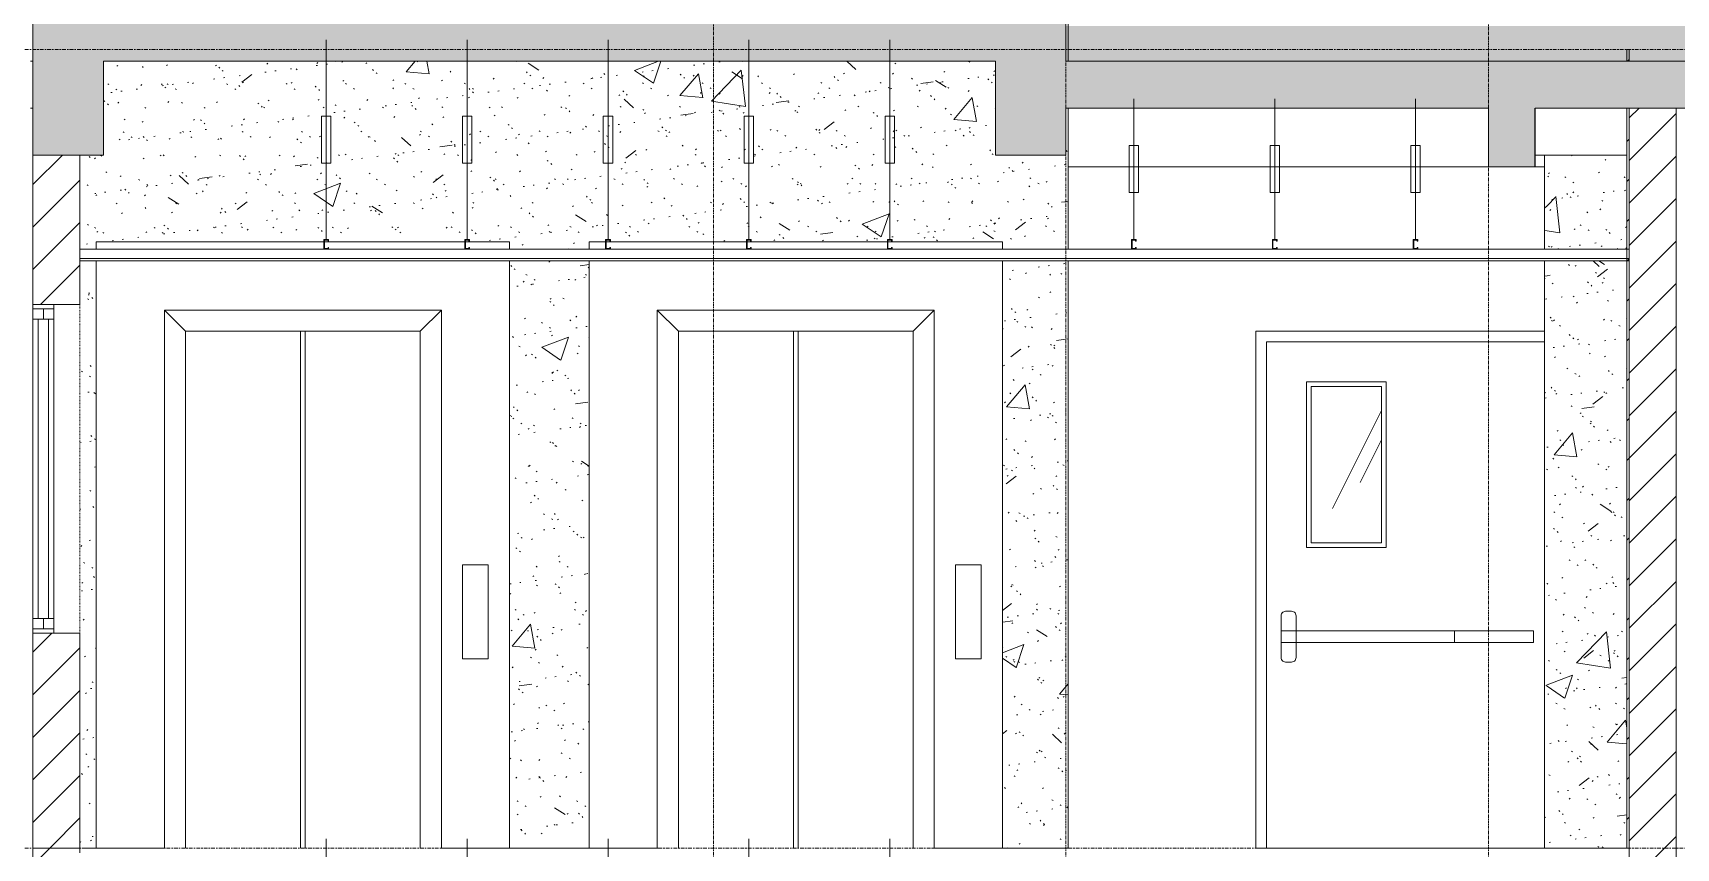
# Model space of a CAD drawing. Header units: millimetres. Extents: x 26124 to 258712, y -8723 to 35400.
# Drawn here: x 112052 to 119053, y 26000 to 29470 of the extents above; entities that cross this region are included whole.
import ezdxf

# ---------------------------------------------------------------- set-up
doc = ezdxf.new("R2010")
doc.units = ezdxf.units.MM
for name, pattern in [('1 NÉT CALL OUT', [6, 3, -3]), ('Centre', [31.75, 6.35, -4.7625, 15.875, -4.7625]), ('Grid Line', [22.225, 12.7, -3.175, 3.175, -3.175])]:
    doc.linetypes.add(name, pattern=pattern)
for name, color, linetype, lineweight in [('0-1', 7, 'Continuous', 5), ('A-CLNG', 13, 'Continuous', 9), ('A-CLNG-3', 13, 'Continuous', 18), ('A-DETL-GENF', 92, 'Continuous', 9), ('A-DETL-GENF-1', 7, 'Continuous', 9), ('A-DETL-THIN', 151, 'Continuous', 9), ('A-DOOR', 31, 'Continuous', 9), ('A-DOOR-FRAM', 31, 'Continuous', 9), ('A-FLOR-2', 7, 'Continuous', 9), ('A-FLOR-LEVL-2', 51, 'Centre', 9), ('A-FLOR-PATT-3', 8, 'Continuous', 9), ('A-GLAZ', 151, 'Continuous', 9), ('A-GLAZ-1', 7, '1 NÉT CALL OUT', 9), ('A-GLAZ-2', 55, '1 NÉT CALL OUT', 9), ('A-WALL', 113, 'Continuous', 9), ('A-WALL-1', 113, 'Continuous', 18), ('A-WALL-PATT-4', 111, 'Continuous', 9), ('I-WALL', 2, 'Continuous', 9), ('I-WALL-3', 2, 'Continuous', 18), ('S-BEAM-1', 12, 'Continuous', 5), ('S-BEAM-2', 10, 'Continuous', 25), ('S-BEAM-3', 7, 'Continuous', 9), ('S-GRID-1', 1, 'Grid Line', 9)]:
    doc.layers.add(name, color=color, linetype=linetype, lineweight=lineweight)
pattern_1 = [(45, (80880.3, 14125), (-90.50967, 90.50967), [])]
pattern_2 = [(50, (80880.3, 14125), (1165.978, -102.01), [121.92, -1341.12]), (355, (80880.3, 14125), (-225.554, 1222.763), [97.536, -1072.896]), (100.451, (80977.5, 14116.5), (940.433, 1120.746), [103.616, -1139.776]), (46.184, (80880.3, 14450.1), (1734.906, -269.074), [182.88, -2011.68]), (96.636, (81024.9, 14427.7), (1519.38, 1583.536), [155.424, -1709.665]), (351.184, (80880.3, 14450.1), (1519.39, 1583.52), [146.304, -1609.344]), (21, (81042.9, 14368.8), (970.332, -654.498), [121.92, -1341.12]), (326, (81042.9, 14368.8), (395.533, 1178.804), [97.536, -1072.896]), (71.451, (81123.7, 14314.3), (1365.87, 524.296), [103.616, -1139.776]), (37.5, (80880.3, 14125), (19.767, 541.1527), [53.645, -1006.246, 53.645, -1035.507, -1076.96]), (37.5, (80880.3, 14125), (19.767, 541.1527), [-2149.043, 53.645, -1023.315]), (7.5, (80880.3, 14125), (427.646, 641.156), [53.645, -567.334, 53.645, -981.862, -410.464]), (7.5, (80880.3, 14125), (427.646, 641.156), [-1656.486, 53.645, -356.819]), (327.5, (80517.8, 14125), (867.782, -36.665), [53.645, -352.755, 53.645, -1214.323, -1682.496]), (327.5, (80517.8, 14125), (867.782, -36.665), [-1674.368, 53.645, -1628.85]), (317.5, (80355.2, 14125), (948.028, 162.731), [53.645, -474.675, 53.645, -788.416, -1194.816]), (317.5, (80355.2, 14125), (948.028, 162.731), [-1370.38, 53.645, -1141.17])]
pattern_3 = [(37.5, (80880.3, 14125), (-5.1206, 156.61216), [5.364, -118.181, 5.364, -132.812, -132.08]), (37.5, (80880.3, 14125), (-5.1206, 156.61216), [-261.722, 5.364, -126.716]), (7.5, (80880.3, 14125), (143.847, 229.3842), [5.364, -61.285, 5.364, -105.989, -42.672]), (7.5, (80880.3, 14125), (143.847, 229.3842), [-178.003, 5.364, -37.308]), (327.5, (80780.33, 14125), (253.11758, 0.46008), [5.364, -35.276, 5.364, -140.94, -191.008]), (327.5, (80780.33, 14125), (253.11758, 0.46008), [-186.944, 5.364, -185.644]), (317.5, (80780.33, 14125), (244.3381, 71.3376), [5.364, -14.956, 5.364, -90.546, -109.728]), (317.5, (80780.33, 14125), (244.3381, 71.3376), [-116.23, 5.364, -104.364])]

# ---------------------------------------------------------------- blocks, each defined once
blk = doc.blocks.new('NCV_TKTC_KET CAU_rvt-1-TKCS_MẶT CẮT 3')
at = {"layer": 'S-BEAM-1'}
blk.add_hatch(color=256, dxfattribs=at).paths.add_polyline_path([(118452.6, 28900), (118452.6, 28900), (118452.6, 28959.1)])
at = {"layer": 'A-FLOR-2'}
for p, q in [((112042.6, 29350), (112052.6, 29350)), ((112052.6, 29150), (112042.6, 29150))]:
    blk.add_line(p, q, dxfattribs=at)
at = {"layer": 'S-BEAM-2'}
blk.add_line((118452.6, 28900), (118452.6, 29150), dxfattribs=at)
at = {"layer": 'S-BEAM-3'}
for p, q in [((118452.6, 28950), (118842.5, 28950)), ((116462.6, 28900), (118252.6, 28900)), ((118452.6, 28900), (118492.5, 28900))]:
    blk.add_line(p, q, dxfattribs=at)
blk = doc.blocks.new('1_FAMILY RVT - W01-WxH 1400x3200xmm-489780-TKCS_MẶT CẮT 3')
at = {"layer": 'A-GLAZ'}
for p, q in [((112052.635618, 11314.4), (112252.635618, 11314.4)), ((112052.635618, 11314.4), (112052.635618, 11250.9)), ((112141.535618, 11295.35), (112052.635618, 11295.35)), ((112097.085618, 11250.9), (112097.085618, 11295.35)), ((112141.535618, 11314.4), (112141.535618, 11250.9)), ((112052.635618, 11250.9), (112052.635618, 9977.9)), ((112141.535618, 11250.9), (112052.635618, 11250.9)), ((112074.860618, 11250.9), (112074.860618, 9977.9)), ((112119.310618, 11250.9), (112119.310618, 9977.9)), ((112141.535618, 9977.9), (112141.535618, 11250.9)), ((112141.535618, 9977.9), (112052.635618, 9977.9)), ((112052.635618, 9914.4), (112052.635618, 9977.9)), ((112097.085618, 9977.9), (112097.085618, 9933.45)), ((112141.535618, 9914.4), (112141.535618, 9977.9)), ((112052.635618, 9933.45), (112141.535618, 9933.45)), ((112252.635618, 9914.4), (112052.635618, 9914.4))]:
    blk.add_line(p, q, dxfattribs=at)
at = {"layer": 'A-GLAZ-2'}
for p, q in [((112052.635618, 9914.4), (112052.635618, 11314.4)), ((112252.635618, 11314.4), (112252.635618, 9914.4))]:
    blk.add_line(p, q, dxfattribs=at)
blk = doc.blocks.new('Thang may HIEN - Dài x Rộng - 2000x2000-V2-TKCS_MẶT CẮT 3')
at = {"layer": 'A-DOOR'}
for p, q in [((112322.6, 11580), (112322.6, 11550)), ((113292.5, 11580), (112322.6, 11580)), ((113892.5, 11580), (113295, 11580)), ((114082.6, 11580), (113895, 11580)), ((114082.6, 11550), (114082.6, 11580)), ((112322.6, 11500), (112322.6, 9000)), ((114082.6, 9000), (114082.6, 11500)), ((112702.6, 11200), (112612.6, 11290)), ((112612.6, 11290), (112612.6, 9000)), ((112612.6, 11290), (113792.6, 11290)), ((113792.6, 11290), (113702.6, 11200)), ((113792.6, 11290), (113792.6, 9000)), ((112702.6, 11200), (112702.6, 9000)), ((112702.6, 11200), (113702.6, 11200)), ((113192.6, 9000), (113192.6, 11200)), ((113212.6, 9000), (113212.6, 11200)), ((113702.6, 11200), (113702.6, 9000)), ((113992.6, 10205.9), (113882.6, 10205.9)), ((113882.6, 10205.9), (113882.6, 9805.9)), ((113992.6, 9805.9), (113992.6, 10205.9)), ((113882.6, 9805.9), (113992.6, 9805.9)), ((112612.6, 9000), (112322.6, 9000)), ((112617.6, 9000), (112612.6, 9000)), ((113792.6, 9000), (113787.6, 9000)), ((113792.6, 9000), (114082.6, 9000))]:
    blk.add_line(p, q, dxfattribs=at)
blk = doc.blocks.new('Thang may HIEN - Dài x Rộng - 2000x2000-V3-TKCS_MẶT CẮT 3')
at = {"layer": 'A-DOOR'}
for p, q in [((114422.6, 11580), (114422.6, 11550)), ((114492.5, 11580), (114422.6, 11580)), ((115092.5, 11580), (114495, 11580)), ((115692.5, 11580), (115095, 11580)), ((116182.6, 11580), (115695, 11580)), ((116182.6, 11550), (116182.6, 11580)), ((114422.6, 11500), (114422.6, 9000)), ((116182.6, 9000), (116182.6, 11500)), ((114802.6, 11200), (114712.6, 11290)), ((114712.6, 11290), (114712.6, 9000)), ((114712.6, 11290), (115892.6, 11290)), ((115892.6, 11290), (115802.6, 11200)), ((115892.6, 11290), (115892.6, 9000)), ((114802.6, 11200), (114802.6, 9000)), ((114802.6, 11200), (115802.6, 11200)), ((115292.6, 9000), (115292.6, 11200)), ((115312.6, 9000), (115312.6, 11200)), ((115802.6, 11200), (115802.6, 9000)), ((116092.6, 10205.9), (115982.6, 10205.9)), ((115982.6, 10205.9), (115982.6, 9805.9)), ((116092.6, 9805.9), (116092.6, 10205.9)), ((115982.6, 9805.9), (116092.6, 9805.9)), ((114712.6, 9000), (114422.6, 9000)), ((114717.6, 9000), (114712.6, 9000)), ((115892.6, 9000), (115887.6, 9000)), ((115892.6, 9000), (116182.6, 9000))]:
    blk.add_line(p, q, dxfattribs=at)
blk = doc.blocks.new('FD_01 - FD_01-1200x2200mm-V78-TKCS_MẶT CẮT 3')
at = {"layer": 'A-DOOR'}
h = blk.add_hatch(dxfattribs=at)
h.set_pattern_fill('FP_9', color=256, style=0, pattern_type=2)
h.set_pattern_definition([(63.435, (82789.9, 14236.3), (-0.002, 1625.6), [567.96, -3066.99]), (63.435, (81164.3, 14236.3), (-0.002, 1625.6), [567.96, -3066.99]), (63.435, (83568.1, 14550.35), (-0.002, 1625.6), [567.96, -3066.99]), (63.435, (81942.5, 14550.35), (-0.002, 1625.6), [567.96, -3066.99]), (63.435, (83450.3, 14439.5), (-0.002, 1625.6), [567.96, -3066.99]), (63.435, (81824.7, 14439.5), (-0.002, 1625.6), [567.96, -3066.99]), (63.435, (83330.26, 15074.4), (-0.002, 1625.6), [276.055, -3358.896]), (63.435, (81704.66, 15074.4), (-0.002, 1625.6), [276.055, -3358.896]), (63.435, (83251.74, 14976.15), (-0.002, 1625.6), [567.96, -3066.99]), (63.435, (81626.14, 14976.15), (-0.002, 1625.6), [567.96, -3066.99]), (63.435, (83265.6, 15046.7), (-0.002, 1625.6), [567.96, -3066.99]), (63.435, (81640, 15046.7), (-0.002, 1625.6), [567.96, -3066.99]), (63.435, (82609.74, 14737.2), (-0.002, 1625.6), [567.96, -3066.99]), (63.435, (80984.14, 14737.2), (-0.002, 1625.6), [567.96, -3066.99]), (63.435, (82623.6, 14820.35), (-0.002, 1625.6), [567.96, -3066.99]), (63.435, (80998, 14820.35), (-0.002, 1625.6), [567.96, -3066.99]), (63.435, (82627.3, 14880.3), (-0.002, 1625.6), [567.96, -3066.99]), (63.435, (81001.7, 14880.3), (-0.002, 1625.6), [567.96, -3066.99])])
h.paths.add_polyline_path([(117497.5, 27300), (117797.5, 27300), (117797.5, 27965), (117497.5, 27965), (117497.5, 27522.5)])
for p, q in [((117477.5, 27985), (117817.5, 27985)), ((117477.5, 27280), (117477.5, 27985)), ((117797.5, 27965), (117497.5, 27965)), ((117497.5, 27300), (117497.5, 27965)), ((117797.5, 27300), (117797.5, 27965)), ((117817.5, 27985), (117817.5, 27280)), ((117817.5, 27280), (117477.5, 27280)), ((117497.5, 27300), (117797.5, 27300)), ((117370, 26925.4), (117370, 26988.9)), ((117389, 27008), (117414.4, 27008)), ((117433.5, 26988.9), (117433.5, 26925.4)), ((117370, 26925.4), (117370, 26874.6)), ((117433.5, 26925.4), (117370, 26925.4)), ((118107.8, 26925.4), (117433.5, 26925.4)), ((117433.5, 26925.4), (117433.5, 26874.6)), ((118107.8, 26874.6), (118107.8, 26925.4)), ((118445, 26925.4), (118107.8, 26925.4)), ((118445, 26874.6), (118445, 26925.4)), ((117370, 26874.6), (117433.5, 26874.6)), ((117370, 26811.1), (117370, 26874.6)), ((117433.5, 26874.6), (118107.8, 26874.6)), ((117433.5, 26874.6), (117433.5, 26811.1)), ((118107.8, 26874.6), (118445, 26874.6)), ((117414.4, 26792.1), (117389, 26792.1))]:
    blk.add_line(p, q, dxfattribs=at)
at = {"layer": 'A-DOOR', "flags": 128}
for points in [[(117370, 26988.9), (117370.5, 26993.1), (117371.9, 26997.2), (117374.1, 27000.8), (117377.2, 27003.8), (117380.8, 27006.1), (117384.8, 27007.5), (117389, 27008)], [(117414.4, 27008), (117418.7, 27007.5), (117422.7, 27006.1), (117426.3, 27003.8), (117429.3, 27000.8), (117431.6, 26997.2), (117433, 26993.1), (117433.5, 26988.9)], [(117389, 26792.1), (117384.8, 26792.5), (117380.8, 26793.9), (117377.2, 26796.2), (117374.1, 26799.2), (117371.9, 26802.8), (117370.5, 26806.9), (117370, 26811.1)], [(117433.5, 26811.1), (117433, 26806.9), (117431.6, 26802.8), (117429.3, 26799.2), (117426.3, 26796.2), (117422.7, 26793.9), (117418.7, 26792.5), (117414.4, 26792.1)]]:
    blk.add_lwpolyline(points, dxfattribs=at)
at = {"layer": 'A-DOOR-FRAM'}
for p, q in [((117262.5, 28200), (117262.5, 26000)), ((118492.5, 28200), (117262.5, 28200)), ((117307.5, 28155), (117307.5, 26000)), ((117307.5, 28155), (118492.5, 28155)), ((117307.5, 26000), (117262.5, 26000))]:
    blk.add_line(p, q, dxfattribs=at)
blk = doc.blocks.new('Repeating Detail - THANH TREO TRẦN 600-354052-TKCS_MẶT CẮT 3')
at = {"layer": 'A-DETL-GENF'}
for points in [[(116732.564287, 28550), (116752.564287, 28550), (116752.564287, 28556), (116750.064287, 28552.5), (116735.064287, 28552.5), (116735.064287, 28587.5), (116750.064287, 28587.5), (116752.564287, 28584), (116752.564287, 28590), (116732.564287, 28590)], [(117332.564287, 28550), (117352.564287, 28550), (117352.564287, 28556), (117350.064287, 28552.5), (117335.064287, 28552.5), (117335.064287, 28587.5), (117350.064287, 28587.5), (117352.564287, 28584), (117352.564287, 28590), (117332.564287, 28590)], [(117932.564287, 28550), (117952.564287, 28550), (117952.564287, 28556), (117950.064287, 28552.5), (117935.064287, 28552.5), (117935.064287, 28587.5), (117950.064287, 28587.5), (117952.564287, 28584), (117952.564287, 28590), (117932.564287, 28590)]]:
    blk.add_hatch(color=256, dxfattribs=at).paths.add_polyline_path(points)
for p, q in [((116742.564287, 28590), (116742.564287, 29190)), ((117342.564287, 28590), (117342.564287, 29190)), ((117942.564287, 28590), (117942.564287, 29190)), ((116722.564287, 28990), (116762.564287, 28990)), ((116722.564287, 28790), (116722.564287, 28990)), ((116762.564287, 28990), (116762.564287, 28790)), ((117322.564287, 28990), (117362.564287, 28990)), ((117322.564287, 28790), (117322.564287, 28990)), ((117362.564287, 28990), (117362.564287, 28790)), ((117922.564287, 28990), (117962.564287, 28990)), ((117922.564287, 28790), (117922.564287, 28990)), ((117962.564287, 28990), (117962.564287, 28790)), ((116762.564287, 28790), (116722.564287, 28790)), ((117362.564287, 28790), (117322.564287, 28790)), ((117962.564287, 28790), (117922.564287, 28790)), ((116752.564287, 28590), (116732.564287, 28590)), ((116732.564287, 28590), (116732.564287, 28550)), ((116752.564287, 28590), (116732.564287, 28590)), ((116732.564287, 28590), (116732.564287, 28550)), ((116735.064287, 28587.5), (116750.064287, 28587.5)), ((116735.064287, 28552.5), (116735.064287, 28587.5)), ((116735.064287, 28552.5), (116735.064287, 28587.5)), ((116735.064287, 28587.5), (116750.064287, 28587.5)), ((116750.064287, 28587.5), (116750.064287, 28584)), ((116750.064287, 28587.5), (116750.064287, 28584)), ((116750.064287, 28584), (116752.564287, 28584)), ((116750.064287, 28584), (116752.564287, 28584)), ((116752.564287, 28584), (116752.564287, 28590)), ((116752.564287, 28584), (116752.564287, 28590)), ((117352.564287, 28590), (117332.564287, 28590)), ((117332.564287, 28590), (117332.564287, 28550)), ((117352.564287, 28590), (117332.564287, 28590)), ((117332.564287, 28590), (117332.564287, 28550)), ((117335.064287, 28587.5), (117350.064287, 28587.5)), ((117335.064287, 28552.5), (117335.064287, 28587.5)), ((117335.064287, 28552.5), (117335.064287, 28587.5)), ((117335.064287, 28587.5), (117350.064287, 28587.5)), ((117350.064287, 28587.5), (117350.064287, 28584)), ((117350.064287, 28587.5), (117350.064287, 28584)), ((117350.064287, 28584), (117352.564287, 28584)), ((117350.064287, 28584), (117352.564287, 28584)), ((117352.564287, 28584), (117352.564287, 28590)), ((117352.564287, 28584), (117352.564287, 28590)), ((117952.564287, 28590), (117932.564287, 28590)), ((117932.564287, 28590), (117932.564287, 28550)), ((117952.564287, 28590), (117932.564287, 28590)), ((117932.564287, 28590), (117932.564287, 28550)), ((117935.064287, 28587.5), (117950.064287, 28587.5)), ((117935.064287, 28552.5), (117935.064287, 28587.5)), ((117935.064287, 28552.5), (117935.064287, 28587.5)), ((117935.064287, 28587.5), (117950.064287, 28587.5)), ((117950.064287, 28587.5), (117950.064287, 28584)), ((117950.064287, 28587.5), (117950.064287, 28584)), ((117950.064287, 28584), (117952.564287, 28584)), ((117950.064287, 28584), (117952.564287, 28584)), ((117952.564287, 28584), (117952.564287, 28590)), ((117952.564287, 28584), (117952.564287, 28590)), ((116732.564287, 28550), (116752.564287, 28550)), ((116732.564287, 28550), (116752.564287, 28550)), ((116750.064287, 28552.5), (116735.064287, 28552.5)), ((116750.064287, 28552.5), (116735.064287, 28552.5)), ((116752.564287, 28556), (116750.064287, 28556)), ((116750.064287, 28556), (116750.064287, 28552.5)), ((116752.564287, 28556), (116750.064287, 28556)), ((116750.064287, 28556), (116750.064287, 28552.5)), ((116752.564287, 28550), (116752.564287, 28556)), ((116752.564287, 28550), (116752.564287, 28556)), ((117332.564287, 28550), (117352.564287, 28550)), ((117332.564287, 28550), (117352.564287, 28550)), ((117350.064287, 28552.5), (117335.064287, 28552.5)), ((117350.064287, 28552.5), (117335.064287, 28552.5)), ((117352.564287, 28556), (117350.064287, 28556)), ((117350.064287, 28556), (117350.064287, 28552.5)), ((117352.564287, 28556), (117350.064287, 28556)), ((117350.064287, 28556), (117350.064287, 28552.5)), ((117352.564287, 28550), (117352.564287, 28556)), ((117352.564287, 28550), (117352.564287, 28556)), ((117932.564287, 28550), (117952.564287, 28550)), ((117932.564287, 28550), (117952.564287, 28550)), ((117950.064287, 28552.5), (117935.064287, 28552.5)), ((117950.064287, 28552.5), (117935.064287, 28552.5)), ((117952.564287, 28556), (117950.064287, 28556)), ((117950.064287, 28556), (117950.064287, 28552.5)), ((117952.564287, 28556), (117950.064287, 28556)), ((117950.064287, 28556), (117950.064287, 28552.5)), ((117952.564287, 28550), (117952.564287, 28556)), ((117952.564287, 28550), (117952.564287, 28556))]:
    blk.add_line(p, q, dxfattribs=at)
blk = doc.blocks.new('Repeating Detail - THANH TREO TRẦN 850-354056-TKCS_MẶT CẮT 3')
at = {"layer": 'A-DETL-GENF'}
for points in [[(113292.5, 28550), (113312.5, 28550), (113312.5, 28556), (113310, 28552.5), (113295, 28552.5), (113295, 28587.5), (113310, 28587.5), (113312.5, 28584), (113312.5, 28590), (113292.5, 28590)], [(113892.5, 28550), (113912.5, 28550), (113912.5, 28556), (113910, 28552.5), (113895, 28552.5), (113895, 28587.5), (113910, 28587.5), (113912.5, 28584), (113912.5, 28590), (113892.5, 28590)], [(114492.5, 28550), (114512.5, 28550), (114512.5, 28556), (114510, 28552.5), (114495, 28552.5), (114495, 28587.5), (114510, 28587.5), (114512.5, 28584), (114512.5, 28590), (114492.5, 28590)], [(115092.5, 28550), (115112.5, 28550), (115112.5, 28556), (115110, 28552.5), (115095, 28552.5), (115095, 28587.5), (115110, 28587.5), (115112.5, 28584), (115112.5, 28590), (115092.5, 28590)], [(115692.5, 28550), (115712.5, 28550), (115712.5, 28556), (115710, 28552.5), (115695, 28552.5), (115695, 28587.5), (115710, 28587.5), (115712.5, 28584), (115712.5, 28590), (115692.5, 28590)]]:
    blk.add_hatch(color=256, dxfattribs=at).paths.add_polyline_path(points)
for p, q in [((113302.5, 28590), (113302.5, 29440)), ((113902.5, 28590), (113902.5, 29440)), ((114502.5, 28590), (114502.5, 29440)), ((115102.5, 28590), (115102.5, 29440)), ((115702.5, 28590), (115702.5, 29440)), ((113282.5, 29115), (113322.5, 29115)), ((113282.5, 28915), (113282.5, 29115)), ((113322.5, 29115), (113322.5, 28915)), ((113882.5, 29115), (113922.5, 29115)), ((113882.5, 28915), (113882.5, 29115)), ((113922.5, 29115), (113922.5, 28915)), ((114482.5, 29115), (114522.5, 29115)), ((114482.5, 28915), (114482.5, 29115)), ((114522.5, 29115), (114522.5, 28915)), ((115082.5, 29115), (115122.5, 29115)), ((115082.5, 28915), (115082.5, 29115)), ((115122.5, 29115), (115122.5, 28915)), ((115682.5, 29115), (115722.5, 29115)), ((115682.5, 28915), (115682.5, 29115)), ((115722.5, 29115), (115722.5, 28915)), ((113322.5, 28915), (113282.5, 28915)), ((113922.5, 28915), (113882.5, 28915)), ((114522.5, 28915), (114482.5, 28915)), ((115122.5, 28915), (115082.5, 28915)), ((115722.5, 28915), (115682.5, 28915)), ((113312.5, 28590), (113292.5, 28590)), ((113292.5, 28590), (113292.5, 28550)), ((113312.5, 28590), (113292.5, 28590)), ((113292.5, 28590), (113292.5, 28550)), ((113295, 28587.5), (113310, 28587.5)), ((113295, 28552.5), (113295, 28587.5)), ((113295, 28552.5), (113295, 28587.5)), ((113295, 28587.5), (113310, 28587.5)), ((113310, 28587.5), (113310, 28584)), ((113310, 28587.5), (113310, 28584)), ((113310, 28584), (113312.5, 28584)), ((113310, 28584), (113312.5, 28584)), ((113312.5, 28584), (113312.5, 28590)), ((113312.5, 28584), (113312.5, 28590)), ((113912.5, 28590), (113892.5, 28590)), ((113892.5, 28590), (113892.5, 28550)), ((113912.5, 28590), (113892.5, 28590)), ((113892.5, 28590), (113892.5, 28550)), ((113895, 28587.5), (113910, 28587.5)), ((113895, 28552.5), (113895, 28587.5)), ((113895, 28552.5), (113895, 28587.5)), ((113895, 28587.5), (113910, 28587.5)), ((113910, 28587.5), (113910, 28584)), ((113910, 28587.5), (113910, 28584)), ((113910, 28584), (113912.5, 28584)), ((113910, 28584), (113912.5, 28584)), ((113912.5, 28584), (113912.5, 28590)), ((113912.5, 28584), (113912.5, 28590)), ((114512.5, 28590), (114492.5, 28590)), ((114492.5, 28590), (114492.5, 28550)), ((114512.5, 28590), (114492.5, 28590)), ((114492.5, 28590), (114492.5, 28550)), ((114495, 28587.5), (114510, 28587.5)), ((114495, 28552.5), (114495, 28587.5)), ((114495, 28552.5), (114495, 28587.5)), ((114495, 28587.5), (114510, 28587.5)), ((114510, 28587.5), (114510, 28584)), ((114510, 28587.5), (114510, 28584)), ((114510, 28584), (114512.5, 28584)), ((114510, 28584), (114512.5, 28584)), ((114512.5, 28584), (114512.5, 28590)), ((114512.5, 28584), (114512.5, 28590)), ((115112.5, 28590), (115092.5, 28590)), ((115092.5, 28590), (115092.5, 28550)), ((115112.5, 28590), (115092.5, 28590)), ((115092.5, 28590), (115092.5, 28550)), ((115095, 28587.5), (115110, 28587.5)), ((115095, 28552.5), (115095, 28587.5)), ((115095, 28552.5), (115095, 28587.5)), ((115095, 28587.5), (115110, 28587.5)), ((115110, 28587.5), (115110, 28584)), ((115110, 28587.5), (115110, 28584)), ((115110, 28584), (115112.5, 28584)), ((115110, 28584), (115112.5, 28584)), ((115112.5, 28584), (115112.5, 28590)), ((115112.5, 28584), (115112.5, 28590)), ((115712.5, 28590), (115692.5, 28590)), ((115692.5, 28590), (115692.5, 28550)), ((115712.5, 28590), (115692.5, 28590)), ((115692.5, 28590), (115692.5, 28550)), ((115695, 28587.5), (115710, 28587.5)), ((115695, 28552.5), (115695, 28587.5)), ((115695, 28552.5), (115695, 28587.5)), ((115695, 28587.5), (115710, 28587.5)), ((115710, 28587.5), (115710, 28584)), ((115710, 28587.5), (115710, 28584)), ((115710, 28584), (115712.5, 28584)), ((115710, 28584), (115712.5, 28584)), ((115712.5, 28584), (115712.5, 28590)), ((115712.5, 28584), (115712.5, 28590)), ((113292.5, 28550), (113312.5, 28550)), ((113292.5, 28550), (113312.5, 28550)), ((113310, 28552.5), (113295, 28552.5)), ((113310, 28552.5), (113295, 28552.5)), ((113312.5, 28556), (113310, 28556)), ((113310, 28556), (113310, 28552.5)), ((113312.5, 28556), (113310, 28556)), ((113310, 28556), (113310, 28552.5)), ((113312.5, 28550), (113312.5, 28556)), ((113312.5, 28550), (113312.5, 28556)), ((113892.5, 28550), (113912.5, 28550)), ((113892.5, 28550), (113912.5, 28550)), ((113910, 28552.5), (113895, 28552.5)), ((113910, 28552.5), (113895, 28552.5)), ((113912.5, 28556), (113910, 28556)), ((113910, 28556), (113910, 28552.5)), ((113912.5, 28556), (113910, 28556)), ((113910, 28556), (113910, 28552.5)), ((113912.5, 28550), (113912.5, 28556)), ((113912.5, 28550), (113912.5, 28556)), ((114492.5, 28550), (114512.5, 28550)), ((114492.5, 28550), (114512.5, 28550)), ((114510, 28552.5), (114495, 28552.5)), ((114510, 28552.5), (114495, 28552.5)), ((114512.5, 28556), (114510, 28556)), ((114510, 28556), (114510, 28552.5)), ((114512.5, 28556), (114510, 28556)), ((114510, 28556), (114510, 28552.5)), ((114512.5, 28550), (114512.5, 28556)), ((114512.5, 28550), (114512.5, 28556)), ((115092.5, 28550), (115112.5, 28550)), ((115092.5, 28550), (115112.5, 28550)), ((115110, 28552.5), (115095, 28552.5)), ((115110, 28552.5), (115095, 28552.5)), ((115112.5, 28556), (115110, 28556)), ((115110, 28556), (115110, 28552.5)), ((115112.5, 28556), (115110, 28556)), ((115110, 28556), (115110, 28552.5)), ((115112.5, 28550), (115112.5, 28556)), ((115112.5, 28550), (115112.5, 28556)), ((115692.5, 28550), (115712.5, 28550)), ((115692.5, 28550), (115712.5, 28550)), ((115710, 28552.5), (115695, 28552.5)), ((115710, 28552.5), (115695, 28552.5)), ((115712.5, 28556), (115710, 28556)), ((115710, 28556), (115710, 28552.5)), ((115712.5, 28556), (115710, 28556)), ((115710, 28556), (115710, 28552.5)), ((115712.5, 28550), (115712.5, 28556)), ((115712.5, 28550), (115712.5, 28556))]:
    blk.add_line(p, q, dxfattribs=at)

msp = doc.modelspace()

# ---------------------------------------------------------------- hatches: boundary and pattern name
at = {"layer": 'A-DETL-GENF-1'}
h = msp.add_hatch(color=256, dxfattribs=at)
h.paths.add_polyline_path([(116152.5, 1550), (116452.5, 1550), (116452.5, 1950), (118252.6, 1950), (118252.6, 1700), (118452.6, 1700), (118452.6, 1950), (122652.5, 1950), (122652.5, 1550), (122953, 1550), (122953, 1950), (126952.5, 1950), (126952.5, 1550), (127252.5, 1550), (127252.5, 2150), (112052.6, 2150), (112052.6, 1550), (112352.5, 1550), (112352.5, 1950), (116152.5, 1950), (116152.5, 1809.6)])
h.paths.add_polyline_path([(33652.6, 1550), (33952.6, 1550), (33952.6, 2000), (37952.1, 2000), (37952.1, 1550), (38252.6, 1550), (38252.6, 1950), (42452.6, 1950), (42452.6, 1700), (42652.6, 1700), (42652.6, 1950), (44452.6, 1950), (44452.6, 1550), (44752.6, 1550), (44752.6, 1950), (48552.6, 1950), (48552.6, 1550), (48852.6, 1550), (48852.6, 2150), (33652.6, 2150), (33652.6, 1809.6)])
h.paths.add_polyline_path([(126952.5, 4950), (127252.5, 4950), (127252.5, 5550), (112052.6, 5550), (112052.6, 4950), (112352.5, 4950), (112352.5, 5350), (116152.5, 5350), (116152.5, 4950), (116452.5, 4950), (116452.5, 5350), (118252.6, 5350), (118252.6, 5100), (118452.6, 5100), (118452.6, 5350), (122652.5, 5350), (122652.5, 4950), (122953, 4950), (122953, 5350), (126952.5, 5350)])
h.paths.add_polyline_path([(44752.6, 4950), (44752.6, 5350), (48552.6, 5350), (48552.6, 4950), (48852.6, 4950), (48852.6, 5550), (33652.6, 5550), (33652.6, 4950), (33952.6, 4950), (33952.6, 5380), (37952.1, 5380), (37952.1, 4950), (38252.6, 4950), (38252.6, 5350), (42452.6, 5350), (42452.6, 5100), (42652.6, 5100), (42652.6, 5350), (44452.6, 5350), (44452.6, 4950), (44717.3, 4950)])
h.paths.add_polyline_path([(126952.5, 8350), (127252.5, 8350), (127252.5, 8950), (112052.6, 8950), (112052.6, 8350), (112352.5, 8350), (112352.5, 8750), (116152.5, 8750), (116152.5, 8350), (116452.5, 8350), (116452.5, 8750), (118252.6, 8750), (118252.6, 8500), (118452.6, 8500), (118452.6, 8750), (122652.5, 8750), (122652.5, 8350), (122953, 8350), (122953, 8750), (126952.5, 8750)])
h.paths.add_polyline_path([(33952.6, 8350), (33952.6, 8780), (37952.1, 8780), (37952.1, 8350), (38252.6, 8350), (38252.6, 8750), (42452.6, 8750), (42452.6, 8500), (42652.6, 8500), (42652.6, 8750), (44452.6, 8750), (44452.6, 8350), (44752.6, 8350), (44752.6, 8750), (48552.6, 8750), (48552.6, 8350), (48852.6, 8350), (48852.6, 8950), (33652.6, 8950), (33652.6, 8350)])
h.paths.add_polyline_path([(33952.6, 11750), (33952.6, 12200), (37952.1, 12200), (37952.1, 11750), (38252.6, 11750), (38252.6, 12150), (42452.6, 12150), (42452.6, 11900), (42652.6, 11900), (42652.6, 12150), (44452.6, 12150), (44452.6, 11750), (44752.6, 11750), (44752.6, 12150), (48552.6, 12150), (48552.6, 11750), (48852.6, 11750), (48852.6, 12350), (33652.6, 12350), (33652.6, 11750)])
h.paths.add_polyline_path([(116189.3, 11750), (116452.5, 11750), (116452.5, 12150), (118252.6, 12150), (118252.6, 11900), (118452.6, 11900), (118452.6, 12150), (122652.5, 12150), (122652.5, 11750), (122953, 11750), (122953, 12150), (126952.5, 12150), (126952.5, 11750), (127252.5, 11750), (127252.5, 12350), (112052.6, 12350), (112052.6, 11750), (112352.5, 11750), (112352.5, 12150), (116152.5, 12150), (116152.5, 11750)])
h.paths.add_polyline_path([(126952.5, 15150), (127252.5, 15150), (127252.5, 15750), (112052.6, 15750), (112052.6, 15150), (112352.5, 15150), (112352.5, 15550), (116152.5, 15550), (116152.5, 15150), (116452.5, 15150), (116452.5, 15550), (118252.6, 15550), (118252.6, 15300), (118452.6, 15300), (118452.6, 15550), (122652.5, 15550), (122652.5, 15150), (122953, 15150), (122953, 15550), (126952.5, 15550)])
h.paths.add_polyline_path([(33952.6, 15150), (33952.6, 15600), (37952.1, 15600), (37952.1, 15150), (38252.6, 15150), (38252.6, 15550), (42452.6, 15550), (42452.6, 15300), (42652.6, 15300), (42652.6, 15550), (44452.6, 15550), (44452.6, 15150), (44752.6, 15150), (44752.6, 15550), (48552.6, 15550), (48552.6, 15150), (48852.6, 15150), (48852.6, 15750), (33652.6, 15750), (33652.6, 15150)])
h.paths.add_polyline_path([(126952.5, 18550), (127252.5, 18550), (127252.5, 19150), (112052.6, 19150), (112052.6, 18550), (112352.5, 18550), (112352.5, 18950), (116152.5, 18950), (116152.5, 18550), (116452.5, 18550), (116452.5, 18950), (118252.6, 18950), (118252.6, 18700), (118452.6, 18700), (118452.6, 18950), (122652.5, 18950), (122652.5, 18550), (122953, 18550), (122953, 18950), (126952.5, 18950), (126952.5, 18552.9)])
h.paths.add_polyline_path([(33952.6, 18550), (33952.6, 19000), (37952.1, 19000), (37952.1, 18550), (38252.6, 18550), (38252.6, 18950), (42452.6, 18950), (42452.6, 18700), (42652.6, 18700), (42652.6, 18950), (44452.6, 18950), (44452.6, 18550), (44752.6, 18550), (44752.6, 18950), (48552.6, 18950), (48552.6, 18550), (48852.6, 18550), (48852.6, 19150), (33652.6, 19150), (33652.6, 18550)])
h.paths.add_polyline_path([(126952.5, 21950), (127252.5, 21950), (127252.5, 22550), (112052.6, 22550), (112052.6, 21950), (112352.5, 21950), (112352.5, 22350), (116152.5, 22350), (116152.5, 21950), (116452.5, 21950), (116452.5, 22350), (118252.6, 22350), (118252.6, 22100), (118452.6, 22100), (118452.6, 22350), (122652.5, 22350), (122652.5, 21950), (122953, 21950), (122953, 22350), (126952.5, 22350), (126952.5, 22140.7)])
h.paths.add_polyline_path([(33652.6, 21950), (33952.6, 21950), (33952.6, 22400), (37952.1, 22400), (37952.1, 21950), (38252.6, 21950), (38252.6, 22350), (42452.6, 22350), (42452.6, 22100), (42652.6, 22100), (42652.6, 22350), (44452.6, 22350), (44452.6, 21950), (44752.6, 21950), (44752.6, 22350), (48552.6, 22350), (48552.6, 21950), (48852.6, 21950), (48852.6, 22550), (33652.6, 22550), (33652.6, 22140.7)])
h.paths.add_polyline_path([(127252.5, 25350), (127252.5, 25950), (112052.6, 25950), (112052.6, 25350), (112352.5, 25350), (112352.5, 25750), (116152.5, 25750), (116152.5, 25350), (116452.5, 25350), (116452.5, 25750), (118252.6, 25750), (118252.6, 25500), (118452.6, 25500), (118452.6, 25750), (122652.5, 25750), (122652.5, 25350), (122953, 25350), (122953, 25750), (126952.5, 25750), (126952.5, 25350)])
h.paths.add_polyline_path([(33952.6, 25350), (33952.6, 25800), (37952.1, 25800), (37952.1, 25350), (38252.6, 25350), (38252.6, 25750), (42452.6, 25750), (42452.6, 25500), (42652.6, 25500), (42652.6, 25750), (44452.6, 25750), (44452.6, 25350), (44752.6, 25350), (44752.6, 25750), (48552.6, 25750), (48552.6, 25350), (48852.6, 25350), (48852.6, 25950), (33652.6, 25950), (33652.6, 25350)])
h.paths.add_polyline_path([(126952.6, 28750), (127252.6, 28750), (127252.6, 29650), (127052.6, 29650), (127052.6, 29350), (116452.6, 29350), (116452.6, 29550), (112052.6, 29550), (112052.6, 28950), (112352.7, 28950), (112352.7, 29350), (116152.6, 29350), (116152.6, 28950), (116452.6, 28950), (116452.6, 29150), (118252.6, 29150), (118252.6, 28900), (118452.6, 28900), (118452.6, 29150), (122652.6, 29150), (122652.6, 28750), (122952.6, 28750), (122952.6, 29150), (126952.6, 29150)])
h.paths.add_polyline_path([(33952.6, 28750), (33952.6, 29150), (37952.1, 29150), (37952.1, 28750), (38252.6, 28750), (38252.6, 29150), (42452.6, 29150), (42452.6, 28900), (42652.6, 28900), (42652.6, 29150), (44452.6, 29150), (44452.6, 28950), (44752.6, 28950), (44752.6, 29350), (48552.6, 29350), (48552.6, 28950), (48852.6, 28950), (48852.6, 29550), (44452.6, 29550), (44452.6, 29350), (33852.6, 29350), (33852.6, 29650), (33652.6, 29650), (33652.6, 28750)])
h.paths.add_polyline_path([(127252.6, 32700), (127252.6, 33200), (126454.5, 33200), (126454.5, 33000), (127054.5, 33000), (127054.5, 32700)])
h.paths.add_polyline_path([(33652.6, 32700), (33850.6, 32700), (33850.6, 33000), (34450.6, 33000), (34450.6, 33200), (33652.6, 33200)])
h.paths.add_polyline_path([(112252.5, 32800), (112252.5, 33000), (114152.7, 33000), (114152.7, 32800), (114352.5, 32800), (114352.5, 33000), (116252.6, 33000), (116252.6, 32800), (116452.6, 32800), (116452.6, 33200), (112052.4, 33200), (112052.4, 32800)])
h.paths.add_polyline_path([(46752.4, 32800), (46752.4, 33000), (48652.6, 33000), (48652.6, 32800), (48852.7, 32800), (48852.7, 33200), (44452.6, 33200), (44452.6, 32800), (44652.6, 32800), (44652.6, 33000), (46552.6, 33000), (46552.6, 32800)])
at = {"layer": 'A-FLOR-PATT-3'}
h = msp.add_hatch(dxfattribs=at)
h.set_pattern_fill('FP_2', color=256, style=0, pattern_type=2)
h.set_pattern_definition([(0, (80880.3, 14125), (650.24, 162.56), [53.645, -434.035, 53.645, -434.035, -2600.96]), (0, (80880.3, 14125), (650.24, 162.56), [-975.36, 53.645, -921.715, 53.645, -434.035, -1137.92]), (0, (80880.3, 14125), (650.24, 162.56), [-2438.4, 53.645, -271.475, 53.645, -759.155]), (120, (81124.14, 14206.28), (-465.9011, 481.84436), [53.645, -434.035, 53.645, -3034.995]), (120, (81124.14, 14206.28), (-465.9011, 481.84436), [-541.325, -434.035, 53.645, -921.715, -1625.6]), (120, (81124.14, 14206.28), (-465.9011, 481.84436), [-1950.72, 53.645, -434.035, 53.645, -1084.275]), (120, (81124.14, 14206.28), (-465.9011, 481.84436), [-2492.045, -271.475, 53.645, -759.155]), (240, (81205.42, 14531.4), (-184.3389, -644.40436), [53.645, -434.035, 53.645, -3034.995]), (240, (81205.42, 14531.4), (-184.3389, -644.40436), [-541.325, -434.035, 53.645, -921.715, -1625.6]), (240, (81205.42, 14531.4), (-184.3389, -644.40436), [-1950.72, 53.645, -434.035, 53.645, -1084.275]), (240, (81205.42, 14531.4), (-184.3389, -644.40436), [-2492.045, -271.475, 53.645, -759.155])])
h.paths.add_polyline_path([(33852.6, 29350), (44452.6, 29350), (44452.6, 29500), (33852.6, 29500)])
h.paths.add_polyline_path([(127052.6, 29350), (127052.6, 29500), (116452.6, 29500), (116452.6, 29350), (126952.6, 29350)])
at = {"layer": 'A-WALL-PATT-4'}
h = msp.add_hatch(dxfattribs=at)
h.set_pattern_fill('FP_6', color=256, style=0, pattern_type=2)
h.set_pattern_definition(pattern_2)
h.paths.add_polyline_path([(112252.6, 26000), (112322.6, 26000), (112322.6, 28500), (112252.6, 28500), (112252.6, 26000.9)])
h.paths.add_polyline_path([(116462.6, 26000), (116462.6, 28500), (116182.6, 28500), (116182.6, 26000), (116189.3, 26000)])
h.paths.add_polyline_path([(114422.6, 26000), (114422.6, 28500), (114082.6, 28500), (114082.6, 26000)])
h.paths.add_polyline_path([(116452.6, 28550), (116462.6, 28550), (116462.6, 29150), (116452.6, 29150), (116452.6, 28950), (116152.6, 28950), (116152.6, 29350), (112352.7, 29350), (112352.6, 28950), (112252.6, 28950), (112252.6, 28550), (112322.6, 28550), (112322.6, 28580), (113292.5, 28580), (113292.5, 28590), (113312.5, 28590), (113312.5, 28584), (113310, 28587.5), (113295, 28587.5), (113295, 28580), (113892.5, 28580), (113892.5, 28590), (113912.5, 28590), (113912.5, 28584), (113910, 28587.5), (113895, 28587.5), (113895, 28580), (114082.6, 28579.5), (114082.6, 28550), (114422.6, 28550), (114422.6, 28580), (114492.5, 28580), (114492.5, 28590), (114512.5, 28590), (114512.5, 28584), (114510, 28587.5), (114495, 28587.5), (114495, 28580), (115092.5, 28580), (115092.5, 28590), (115112.5, 28590), (115112.5, 28584), (115110, 28587.5), (115095, 28587.5), (115095, 28580), (115692.5, 28580), (115692.5, 28590), (115712.5, 28590), (115712.5, 28584), (115710, 28587.5), (115695, 28587.5), (115695, 28580), (116182.6, 28580), (116182.6, 28550), (116452.6, 28550)])
h = msp.add_hatch(dxfattribs=at)
h.set_pattern_fill('FP_7', color=256, style=0, pattern_type=2)
h.set_pattern_definition(pattern_3)
h.paths.add_polyline_path([(112252.6, 26000), (112322.6, 26000), (112322.6, 28500), (112252.6, 28500), (112252.6, 26000.9)])
h.paths.add_polyline_path([(116462.6, 26000), (116462.6, 28500), (116182.6, 28500), (116182.6, 26000), (116189.3, 26000)])
h.paths.add_polyline_path([(114422.6, 26000), (114422.6, 28500), (114082.6, 28500), (114082.6, 26000)])
h.paths.add_polyline_path([(116452.6, 28550), (116462.6, 28550), (116462.6, 29150), (116452.6, 29150), (116452.6, 28950), (116152.6, 28950), (116152.6, 29350), (112352.7, 29350), (112352.6, 28950), (112252.6, 28950), (112252.6, 28550), (112322.6, 28550), (112322.6, 28580), (113292.5, 28580), (113292.5, 28590), (113312.5, 28590), (113312.5, 28584), (113310, 28587.5), (113295, 28587.5), (113295, 28580), (113892.5, 28580), (113892.5, 28590), (113912.5, 28590), (113912.5, 28584), (113910, 28587.5), (113895, 28587.5), (113895, 28580), (114082.6, 28579.5), (114082.6, 28550), (114422.6, 28550), (114422.6, 28580), (114492.5, 28580), (114492.5, 28590), (114512.5, 28590), (114512.5, 28584), (114510, 28587.5), (114495, 28587.5), (114495, 28580), (115092.5, 28580), (115092.5, 28590), (115112.5, 28590), (115112.5, 28584), (115110, 28587.5), (115095, 28587.5), (115095, 28580), (115692.5, 28580), (115692.5, 28590), (115712.5, 28590), (115712.5, 28584), (115710, 28587.5), (115695, 28587.5), (115695, 28580), (116182.6, 28580), (116182.6, 28550), (116452.6, 28550)])
h = msp.add_hatch(dxfattribs=at)
h.set_pattern_fill('FP_5', color=256, style=0, pattern_type=2)
h.set_pattern_definition([(45, (80880.3, 14125), (-84.8528, 84.8528), [])])
h.paths.add_polyline_path([(118852.5, 26000), (118852.3, 29150), (118842.5, 29150), (118842.5, 26000)])
h.paths.add_polyline_path([(118852.5, 29350), (118852.5, 29400), (118842.5, 29400), (118842.5, 29350), (118845, 29350)])
h = msp.add_hatch(dxfattribs=at)
h.set_pattern_fill('FP_1', color=256, style=0, pattern_type=2)
h.set_pattern_definition(pattern_1)
h.paths.add_polyline_path([(118852.5, 25950), (119052.5, 25950), (119052.5, 29150), (118852.5, 29150), (118852.5, 26000)])
h = msp.add_hatch(dxfattribs=at)
h.set_pattern_fill('FP_1', color=256, style=0, pattern_type=2)
h.set_pattern_definition(pattern_1)
h.paths.add_polyline_path([(112128.4, 26000), (112252.6, 26000), (112252.6, 26914.4), (112052.6, 26914.4), (112052.6, 26000)])
h.paths.add_polyline_path([(112052.6, 28314.4), (112252.6, 28314.4), (112252.6, 28950), (112052.6, 28950)])
h = msp.add_hatch(dxfattribs=at)
h.set_pattern_fill('FP_6', color=256, style=0, pattern_type=2)
h.set_pattern_definition(pattern_2)
h.paths.add_polyline_path([(118492.5, 26000), (118502.5, 26000), (118502.5, 28500), (118492.5, 28500), (118492.5, 26924.5)])
h.paths.add_polyline_path([(118492.5, 28550), (118502.5, 28550), (118502.5, 28950), (118492.5, 28950), (118492.5, 28718.5)])
h = msp.add_hatch(dxfattribs=at)
h.set_pattern_fill('FP_7', color=256, style=0, pattern_type=2)
h.set_pattern_definition(pattern_3)
h.paths.add_polyline_path([(118492.5, 26000), (118502.5, 26000), (118502.5, 28500), (118492.5, 28500), (118492.5, 26924.5)])
h.paths.add_polyline_path([(118492.5, 28550), (118502.5, 28550), (118502.5, 28950), (118492.5, 28950), (118492.5, 28718.5)])
h = msp.add_hatch(dxfattribs=at)
h.set_pattern_fill('FP_6', color=256, style=0, pattern_type=2)
h.set_pattern_definition(pattern_2)
h.paths.add_polyline_path([(118625.9, 26000), (118842.5, 26000), (118842.5, 28500), (118502.5, 28500), (118502.5, 26000)])
h.paths.add_polyline_path([(118502.5, 28550), (118842.5, 28550), (118842.5, 28950), (118502.5, 28950), (118502.5, 28718.5)])
h = msp.add_hatch(dxfattribs=at)
h.set_pattern_fill('FP_7', color=256, style=0, pattern_type=2)
h.set_pattern_definition(pattern_3)
h.paths.add_polyline_path([(118625.9, 26000), (118842.5, 26000), (118842.5, 28500), (118502.5, 28500), (118502.5, 26000)])
h.paths.add_polyline_path([(118502.5, 28550), (118842.5, 28550), (118842.5, 28950), (118502.5, 28950), (118502.5, 28718.5)])
h = msp.add_hatch(dxfattribs=at)
h.set_pattern_fill('FP_1', color=256, style=0, pattern_type=2)
h.set_pattern_definition(pattern_1)
h.paths.add_polyline_path([(112252.6, 22600), (112252.6, 23514.4), (112052.6, 23514.4), (112052.6, 22600), (112128.4, 22600)])
h.paths.add_polyline_path([(112252.6, 24914.4), (112252.6, 25350), (112052.6, 25350), (112052.6, 24914.4)])
h.paths.add_polyline_path([(112252.6, 25950), (112252.6, 26000), (112052.6, 26000), (112052.6, 25950), (112128.4, 25950)])

# ---------------------------------------------------------------- linework, layer by layer
at = {"layer": 'A-CLNG'}
msp.add_line((118852.5, 28510), (112252.6, 28510), dxfattribs=at)
at = {"layer": 'A-CLNG-3'}
for p, q in [((113292.5, 28550), (112252.6, 28550)), ((112252.6, 28550), (112252.6, 28500)), ((112252.6, 28500), (118852.5, 28500)), ((113892.5, 28550), (113312.5, 28550)), ((114492.5, 28550), (113912.5, 28550)), ((115092.5, 28550), (114512.5, 28550)), ((115692.5, 28550), (115112.5, 28550)), ((116732.6, 28550), (115712.5, 28550)), ((117332.6, 28550), (116752.6, 28550)), ((117932.6, 28550), (117352.6, 28550)), ((118852.5, 28550), (117952.6, 28550)), ((118852.5, 28500), (118852.5, 28550))]:
    msp.add_line(p, q, dxfattribs=at)
at = {"layer": 'A-DETL-THIN'}
for p, q in [((112052.6, 29550), (112052.6, 28950)), ((116452.6, 29350), (116452.6, 29550)), ((112352.7, 28950), (112352.7, 29350)), ((112352.7, 29350), (116152.6, 29350)), ((116152.6, 29350), (116152.6, 28950)), ((127052.6, 29350), (116452.6, 29350)), ((116452.6, 28950), (116452.6, 29150)), ((116452.6, 29150), (118252.6, 29150)), ((118252.6, 29150), (118252.6, 28900)), ((118452.6, 28900), (118452.6, 29150)), ((118452.6, 29150), (122652.6, 29150)), ((112052.6, 28950), (112352.7, 28950)), ((116152.6, 28950), (116452.6, 28950)), ((118252.6, 28900), (118452.6, 28900))]:
    msp.add_line(p, q, dxfattribs=at)
at = {"layer": 'A-FLOR-LEVL-2'}
for p, q in [((26123.8, 29400), (134152.6, 29400)), ((26123.8, 26000), (134152.6, 26000))]:
    msp.add_line(p, q, dxfattribs=at)
at = {"layer": 'A-WALL'}
for p, q in [((118852.5, 29150), (118852.5, 26000)), ((112052.6, 28950), (112052.6, 28314.4)), ((112252.6, 28314.4), (112252.6, 28950)), ((117262.5, 26000), (117262.5, 28200)), ((117262.5, 28200), (118492.5, 28200)), ((112052.6, 26914.4), (112052.6, 26000)), ((112252.6, 25980), (112252.6, 26914.4)), ((118492.5, 26000), (117262.5, 26000))]:
    msp.add_line(p, q, dxfattribs=at)
at = {"layer": 'A-WALL-1'}
for p, q in [((119052.5, 25950), (119052.5, 29150)), ((112252.6, 26000), (112052.6, 26000)), ((112052.6, 26000), (112052.6, 25950)), ((118852.5, 26000), (118852.5, 25950))]:
    msp.add_line(p, q, dxfattribs=at)
at = {"layer": 'I-WALL'}
for p, q in [((116462.6, 28550), (116462.6, 29150)), ((118492.5, 28550), (118492.5, 28950)), ((116462.6, 26000), (116462.6, 28500)), ((118492.5, 26000), (118492.5, 28500)), ((112262.5, 26000), (112322.6, 26000)), ((114082.6, 26000), (114422.6, 26000)), ((116182.6, 26000), (116462.6, 26000)), ((118492.5, 26000), (118842.5, 26000))]:
    msp.add_line(p, q, dxfattribs=at)
at = {"layer": 'I-WALL-3'}
for p, q in [((116462.6, 29350), (116462.6, 33000)), ((118852.5, 29400), (118842.5, 29400)), ((118842.5, 29400), (118842.5, 29350)), ((118852.5, 29350), (118852.5, 29400)), ((118842.5, 29150), (118842.5, 26000)), ((118842.5, 26000), (118852.5, 26000))]:
    msp.add_line(p, q, dxfattribs=at)
at = {"layer": 'S-GRID-1'}
for p, q in [((112052.6, -2320.6), (112052.6, 30285.9)), ((114952.6, -2320.6), (114952.6, 30285.9)), ((116452.6, -2320.6), (116452.6, 30285.9)), ((118252.6, -2320.6), (118252.6, 30285.9))]:
    msp.add_line(p, q, dxfattribs=at)

# ---------------------------------------------------------------- block references
at = {"layer": '0-1'}
msp.add_blockref('NCV_TKTC_KET CAU_rvt-1-TKCS_MẶT CẮT 3', (0, 0), dxfattribs=at)
at = {"layer": 'A-DETL-GENF'}
for name, p in [('Repeating Detail - THANH TREO TRẦN 850-354056-TKCS_MẶT CẮT 3', (0, 0)), ('Repeating Detail - THANH TREO TRẦN 600-354052-TKCS_MẶT CẮT 3', (0, 0)), ('Repeating Detail - THANH TREO TRẦN 850-354056-TKCS_MẶT CẮT 3', (0, -3400))]:
    msp.add_blockref(name, p, dxfattribs=at)
at = {"layer": 'A-DOOR'}
for name, p in [('Thang may HIEN - Dài x Rộng - 2000x2000-V2-TKCS_MẶT CẮT 3', (0, 17000)), ('Thang may HIEN - Dài x Rộng - 2000x2000-V3-TKCS_MẶT CẮT 3', (0, 17000)), ('FD_01 - FD_01-1200x2200mm-V78-TKCS_MẶT CẮT 3', (0, 0))]:
    msp.add_blockref(name, p, dxfattribs=at)
at = {"layer": 'A-GLAZ-1'}
msp.add_blockref('1_FAMILY RVT - W01-WxH 1400x3200xmm-489780-TKCS_MẶT CẮT 3', (0, 17000), dxfattribs=at)

doc.saveas('drawing.dxf')
